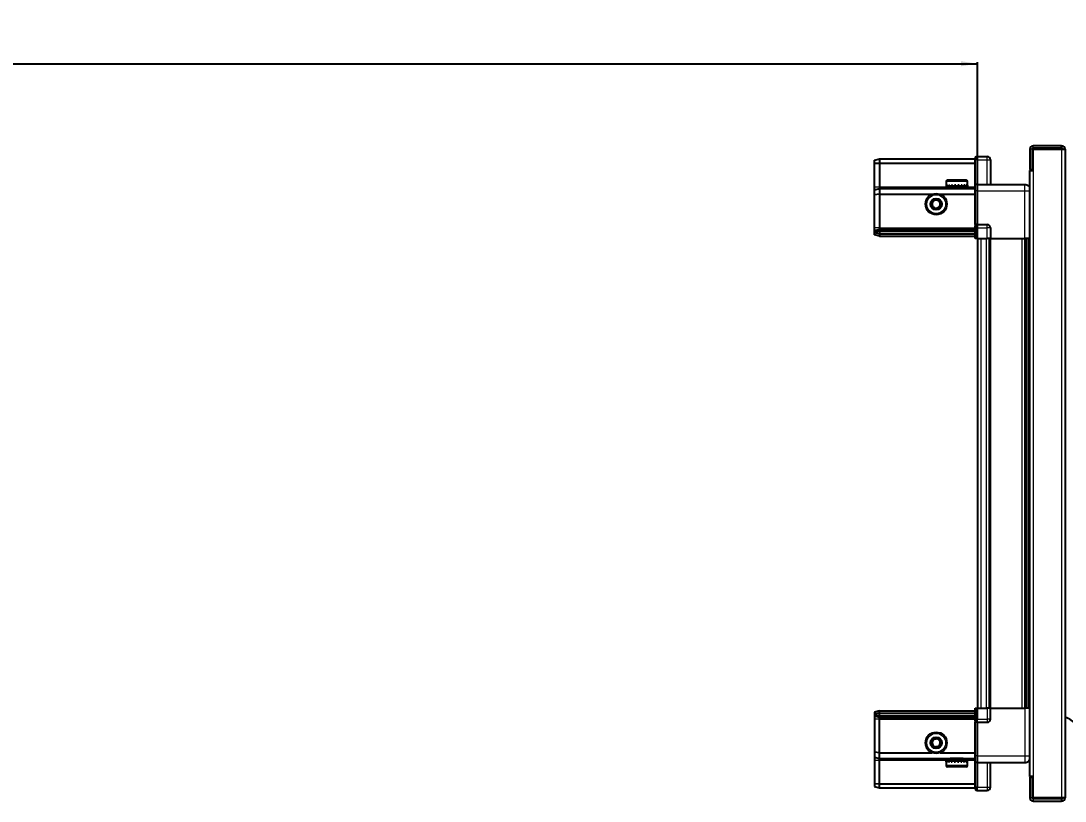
# Model space of a CAD drawing. Header units: millimetres. Extents: x 1004 to 3409, y -920 to 1234.
# Drawn here: x 2293 to 2929, y 670 to 1145 of the extents above; entities that cross this region are included whole.
import ezdxf

# ---------------------------------------------------------------- set-up
doc = ezdxf.new("R2010")
doc.units = ezdxf.units.MM
doc.layers.add('FORMAT', color=7, linetype='Continuous')
doc.styles.add('SLDTEXTSTYLE0', font='TXT', dxfattribs={"width": 0.75})
doc.dimstyles.new('SLDDIMSTYLE0', dxfattribs={"dimtxt": 20, "dimasz": 10, "dimexe": 0, "dimexo": 0.0625, "dimgap": 5, "dimtad": 2, "dimdec": 1, "dimrnd": 1e-09, "dimzin": 12, "dimdsep": 46, "dimtxsty": 'SLDTEXTSTYLE0', "dimsah": 1, "dimcen": 0.09, "dimadec": 0, "dimazin": 3, "dimtfac": 1, "dimtofl": 0, "dimtmove": 0, "dimatfit": 3, "dimfxl": 0, "dimfrac": 2, "dimtolj": 1, "dimtzin": 12, "dimarcsym": 0})

# ---------------------------------------------------------------- blocks, each defined once
blk = doc.blocks.new('_D_4')
at = {"layer": 'FORMAT'}
for p, q in [((1575.39, 1012.69), (1575.39, 1120.18)), ((1575.39, 1119.18), (2875.39, 1119.18)), ((2875.39, 1012.69), (2875.39, 1120.18))]:
    blk.add_line(p, q, dxfattribs=at)
for points in [[(1575.39, 1119.18), (1585.39, 1117.64), (1585.39, 1120.72)], [(2875.39, 1119.18), (2865.39, 1120.72), (2865.39, 1117.64)]]:
    blk.add_solid(points, dxfattribs=at)
at = {"layer": 'FORMAT', "insert": (2195.84, 1144.96), "char_height": 20, "attachment_point": 1, "style": 'SLDTEXTSTYLE0'}
blk.add_mtext('1300', dxfattribs=at)

msp = doc.modelspace()

# ---------------------------------------------------------------- linework, layer by layer
at = {"color": 7, "linetype": 'Continuous', "lineweight": 25}
for p, q in [((2926.64, 1069.18), (2909.34, 1069.18)), ((2926.64, 1067.68), (2926.64, 1069.18)), ((2874.91, 1062.68), (2874.04, 1062.18)), ((2874.91, 1062.68), (2874.04, 1062.18)), ((2874.04, 1062.18), (2874.04, 1060.68)), ((2875.24, 1062.68), (2874.91, 1062.68)), ((2875.24, 1062.68), (2874.91, 1062.68)), ((2875.24, 1062.68), (2875.24, 1062.68)), ((2875.24, 1060.68), (2875.24, 1062.68)), ((2875.24, 1062.68), (2881.24, 1062.68)), ((2907.24, 1067.08), (2907.24, 1054.68)), ((2908.74, 1067.08), (2908.74, 1054.68)), ((2909.24, 1054.18), (2909.24, 1067.08)), ((2909.24, 1067.08), (2926.64, 1067.08)), ((2926.64, 1067.68), (2909.34, 1067.68)), ((2926.64, 1067.08), (2928.74, 1067.08)), ((2928.74, 1067.08), (2928.74, 672.28)), ((2812.74, 1060.38), (2815.74, 1061.18)), ((2812.74, 1058.53), (2812.74, 1060.38)), ((2812.74, 1058.53), (2815.74, 1058.68)), ((2812.74, 1044.18), (2812.74, 1058.53)), ((2815.74, 1061.18), (2815.74, 1058.68)), ((2815.74, 1061.18), (2874.04, 1061.18)), ((2815.74, 1058.68), (2815.74, 1044.18)), ((2815.74, 1058.68), (2874.04, 1058.68)), ((2874.04, 1045.88), (2874.04, 1060.68)), ((2875.24, 1060.68), (2875.24, 1045.88)), ((2883.24, 1060.68), (2883.24, 1045.68)), ((2907.14, 1054.18), (2907.14, 685.18)), ((2907.14, 1054.18), (2909.24, 1054.18)), ((2907.24, 1054.68), (2908.74, 1054.68)), ((2812.74, 1042.38), (2812.74, 1044.18)), ((2812.74, 1042.38), (2815.74, 1043.18)), ((2815.74, 1044.18), (2815.74, 1043.18)), ((2815.74, 1043.18), (2815.74, 1039.68)), ((2815.74, 1043.18), (2874.04, 1043.18)), ((2856.24, 1047.58), (2856.24, 1044.68)), ((2856.24, 1044.68), (2856.28, 1044.68)), ((2856.4, 1045.18), (2856.28, 1045.18)), ((2856.28, 1045.18), (2856.28, 1044.68)), ((2856.28, 1044.68), (2856.4, 1044.68)), ((2856.4, 1045.18), (2856.4, 1044.68)), ((2856.4, 1044.68), (2856.81, 1044.68)), ((2857.15, 1045.18), (2856.81, 1045.18)), ((2856.81, 1045.18), (2856.81, 1044.68)), ((2856.81, 1044.68), (2857.15, 1044.68)), ((2857.04, 1048.38), (2868.44, 1048.38)), ((2857.15, 1045.18), (2857.15, 1044.68)), ((2857.15, 1044.68), (2857.92, 1044.68)), ((2858.45, 1045.18), (2857.92, 1045.18)), ((2857.92, 1045.18), (2857.92, 1044.68)), ((2857.92, 1044.68), (2858.45, 1044.68)), ((2858.34, 1044.68), (2858.34, 1044.58)), ((2858.34, 1044.58), (2867.14, 1044.58)), ((2858.45, 1045.18), (2858.45, 1044.68)), ((2858.45, 1044.68), (2859.51, 1044.68)), ((2858.74, 1044.18), (2859.43, 1043.7)), ((2858.74, 1044.18), (2866.74, 1044.18)), ((2859.43, 1043.7), (2858.74, 1043.22)), ((2858.74, 1043.22), (2858.74, 1043.18)), ((2858.74, 1043.22), (2866.74, 1043.22)), ((2859.43, 1043.7), (2866.05, 1043.7)), ((2860.17, 1045.18), (2859.51, 1045.18)), ((2859.51, 1045.18), (2859.51, 1044.68)), ((2859.51, 1044.68), (2860.17, 1044.68)), ((2860.17, 1045.18), (2860.17, 1044.68)), ((2860.17, 1044.68), (2861.41, 1044.68)), ((2862.14, 1045.18), (2861.41, 1045.18)), ((2861.41, 1045.18), (2861.41, 1044.68)), ((2861.41, 1044.68), (2861.84, 1044.68)), ((2861.84, 1045.18), (2861.84, 1044.68)), ((2862.14, 1045.18), (2862.14, 1044.68)), ((2862.14, 1044.68), (2863.44, 1044.68)), ((2864.17, 1045.18), (2863.44, 1045.18)), ((2863.44, 1045.18), (2863.44, 1044.68)), ((2863.71, 1045.18), (2863.71, 1044.68)), ((2863.71, 1044.68), (2864.17, 1044.68)), ((2864.17, 1045.18), (2864.17, 1044.68)), ((2864.17, 1044.68), (2865.4, 1044.68)), ((2866.06, 1045.18), (2865.4, 1045.18)), ((2865.4, 1045.18), (2865.4, 1044.68)), ((2865.4, 1044.68), (2866.06, 1044.68)), ((2866.05, 1043.7), (2866.74, 1044.18)), ((2866.74, 1043.22), (2866.05, 1043.7)), ((2866.06, 1045.18), (2866.06, 1044.68)), ((2866.06, 1044.68), (2867.1, 1044.68)), ((2866.74, 1043.18), (2866.74, 1043.22)), ((2867.62, 1045.18), (2867.1, 1045.18)), ((2867.1, 1045.18), (2867.1, 1044.68)), ((2867.1, 1044.68), (2867.62, 1044.68)), ((2867.14, 1044.58), (2867.14, 1044.68)), ((2867.62, 1045.18), (2867.62, 1044.68)), ((2867.62, 1044.68), (2868.38, 1044.68)), ((2868.71, 1045.18), (2868.38, 1045.18)), ((2868.38, 1045.18), (2868.38, 1044.68)), ((2868.38, 1044.68), (2868.71, 1044.68)), ((2868.71, 1045.18), (2868.71, 1044.68)), ((2868.71, 1044.68), (2869.11, 1044.68)), ((2869.22, 1045.18), (2869.11, 1045.18)), ((2869.11, 1045.18), (2869.11, 1044.68)), ((2869.11, 1044.68), (2869.22, 1044.68)), ((2869.22, 1045.18), (2869.22, 1044.68)), ((2869.22, 1044.68), (2869.24, 1044.68)), ((2869.24, 1044.68), (2869.24, 1047.58)), ((2874.04, 1045.68), (2874.04, 1045.88)), ((2875.24, 1045.68), (2874.04, 1045.68)), ((2874.04, 1041.68), (2874.04, 1045.68)), ((2875.24, 1045.88), (2875.24, 1045.68)), ((2875.24, 1045.68), (2875.24, 1041.68)), ((2875.24, 1045.68), (2904.24, 1045.68)), ((2812.74, 1039.35), (2812.74, 1042.38)), ((2815.74, 1039.68), (2812.74, 1039.35)), ((2812.74, 1019.18), (2812.74, 1039.35)), ((2815.74, 1039.68), (2815.74, 1019.18)), ((2815.74, 1039.68), (2847.74, 1039.68)), ((2852.74, 1039.68), (2874.04, 1039.68)), ((2874.04, 1021.38), (2874.04, 1041.68)), ((2875.24, 1041.68), (2875.24, 1021.38)), ((2812.74, 1017.38), (2812.74, 1019.18)), ((2815.74, 1018.18), (2812.74, 1017.38)), ((2812.74, 1016.64), (2812.74, 1017.38)), ((2815.74, 1019.18), (2815.74, 1018.18)), ((2815.74, 1018.18), (2815.74, 1017.18)), ((2815.74, 1018.18), (2874.04, 1018.18)), ((2874.04, 1021.18), (2874.04, 1021.38)), ((2875.24, 1021.18), (2874.04, 1021.18)), ((2874.04, 1021.18), (2874.04, 1020.51)), ((2874.04, 1012.68), (2874.04, 1020.51)), ((2874.91, 1019.18), (2874.91, 1012.68)), ((2875.24, 1021.38), (2875.24, 1021.18)), ((2875.24, 1019.18), (2875.24, 1021.18)), ((2875.24, 1019.18), (2875.24, 1021.18)), ((2875.24, 1021.18), (2881.24, 1021.18)), ((2875.24, 1019.18), (2875.24, 1012.68)), ((2883.24, 1019.18), (2883.24, 1012.68)), ((2815.74, 1017.18), (2812.74, 1016.64)), ((2812.74, 1016.14), (2812.74, 1016.64)), ((2815.74, 1015.68), (2812.74, 1016.14)), ((2812.74, 1014.99), (2812.74, 1016.14)), ((2815.74, 1014.18), (2812.74, 1014.99)), ((2815.74, 1017.18), (2874.04, 1017.18)), ((2815.74, 1017.18), (2815.74, 1015.68)), ((2815.74, 1015.68), (2815.74, 1014.18)), ((2815.74, 1015.68), (2874.04, 1015.68)), ((2815.74, 1014.18), (2874.04, 1014.18)), ((2874.91, 1012.68), (2874.04, 1012.68)), ((2875.24, 1012.68), (2874.91, 1012.68)), ((2875.24, 1012.68), (2881.24, 1012.68)), ((2875.39, 1012.68), (2875.39, 726.68)), ((2883.24, 1012.68), (2881.24, 1012.68)), ((2882.59, 1012.68), (2882.59, 726.68)), ((2883.24, 1012.68), (2904.24, 1012.68)), ((2905.27, 726.68), (2905.27, 1012.68)), ((2905.3, 726.68), (2905.3, 1012.68)), ((2907.09, 1012.68), (2907.09, 726.68)), ((2815.74, 725.18), (2812.74, 724.38)), ((2815.74, 723.68), (2815.74, 725.18)), ((2815.74, 725.18), (2874.04, 725.18)), ((2874.04, 718.86), (2874.04, 726.68)), ((2874.04, 726.68), (2874.91, 726.68)), ((2874.91, 726.68), (2874.91, 726.68)), ((2874.91, 726.68), (2874.91, 720.18)), ((2875.24, 726.68), (2874.91, 726.68)), ((2875.24, 726.68), (2875.24, 720.18)), ((2875.24, 726.68), (2875.24, 726.68)), ((2875.24, 726.68), (2875.24, 720.18)), ((2875.24, 726.68), (2881.24, 726.68)), ((2883.24, 726.68), (2881.24, 726.68)), ((2883.24, 720.18), (2883.24, 726.68)), ((2883.24, 726.68), (2904.24, 726.68)), ((2812.74, 724.38), (2812.74, 723.23)), ((2815.74, 723.68), (2812.74, 723.23)), ((2812.74, 723.23), (2812.74, 722.73)), ((2815.74, 722.18), (2812.74, 722.73)), ((2812.74, 722.73), (2812.74, 721.99)), ((2815.74, 721.18), (2812.74, 721.99)), ((2812.74, 721.99), (2812.74, 720.18)), ((2812.74, 720.18), (2812.74, 700.02)), ((2815.74, 722.18), (2815.74, 723.68)), ((2815.74, 723.68), (2874.04, 723.68)), ((2815.74, 722.18), (2874.04, 722.18)), ((2815.74, 721.18), (2815.74, 722.18)), ((2815.74, 721.18), (2874.04, 721.18)), ((2815.74, 720.18), (2815.74, 721.18)), ((2815.74, 699.68), (2815.74, 720.18)), ((2874.04, 718.86), (2874.04, 718.18)), ((2875.24, 718.18), (2875.24, 720.18)), ((2875.24, 718.18), (2874.04, 718.18)), ((2874.04, 717.98), (2874.04, 718.18)), ((2874.04, 697.68), (2874.04, 717.98)), ((2875.24, 718.18), (2875.24, 717.98)), ((2875.24, 718.18), (2881.24, 718.18)), ((2875.24, 717.98), (2875.24, 697.68)), ((2815.74, 699.68), (2812.74, 700.02)), ((2812.74, 700.02), (2812.74, 696.99)), ((2815.74, 699.68), (2847.74, 699.68)), ((2815.74, 696.18), (2815.74, 699.68)), ((2852.74, 699.68), (2874.04, 699.68)), ((2812.74, 696.99), (2815.74, 696.18)), ((2812.74, 696.99), (2812.74, 695.18)), ((2812.74, 695.18), (2812.74, 680.84)), ((2815.74, 696.18), (2874.04, 696.18)), ((2815.74, 695.18), (2815.74, 696.18)), ((2815.74, 680.68), (2815.74, 695.18)), ((2856.24, 694.68), (2856.24, 691.78)), ((2856.26, 694.68), (2856.24, 694.68)), ((2856.26, 694.18), (2856.26, 694.68)), ((2856.36, 694.68), (2856.26, 694.68)), ((2856.26, 694.18), (2856.36, 694.18)), ((2856.36, 694.18), (2856.36, 694.68)), ((2856.73, 694.68), (2856.36, 694.68)), ((2856.73, 694.18), (2856.73, 694.68)), ((2857.05, 694.68), (2856.73, 694.68)), ((2856.73, 694.18), (2857.05, 694.18)), ((2857.05, 694.18), (2857.05, 694.68)), ((2857.79, 694.68), (2857.05, 694.68)), ((2857.79, 694.18), (2857.79, 694.68)), ((2858.3, 694.68), (2857.79, 694.68)), ((2857.79, 694.18), (2858.3, 694.18)), ((2858.3, 694.18), (2858.3, 694.68)), ((2859.33, 694.68), (2858.3, 694.68)), ((2858.34, 694.78), (2858.34, 694.68)), ((2867.14, 694.78), (2858.34, 694.78)), ((2858.74, 696.18), (2858.74, 696.15)), ((2858.74, 696.15), (2859.43, 695.67)), ((2866.74, 696.15), (2858.74, 696.15)), ((2859.43, 695.67), (2858.74, 695.18)), ((2866.74, 695.18), (2858.74, 695.18)), ((2859.33, 694.18), (2859.33, 694.68)), ((2859.98, 694.68), (2859.33, 694.68)), ((2859.33, 694.18), (2859.98, 694.18)), ((2866.05, 695.67), (2859.43, 695.67)), ((2859.98, 694.18), (2859.98, 694.68)), ((2861.21, 694.68), (2859.98, 694.68)), ((2861.21, 694.18), (2861.21, 694.68)), ((2861.71, 694.68), (2861.21, 694.68)), ((2861.21, 694.18), (2861.94, 694.18)), ((2861.71, 694.18), (2861.71, 694.68)), ((2861.94, 694.18), (2861.94, 694.68)), ((2863.24, 694.68), (2861.94, 694.68)), ((2863.24, 694.18), (2863.24, 694.68)), ((2863.24, 694.18), (2863.97, 694.18)), ((2863.57, 694.18), (2863.57, 694.68)), ((2863.97, 694.68), (2863.57, 694.68)), ((2863.97, 694.18), (2863.97, 694.68)), ((2865.22, 694.68), (2863.97, 694.68)), ((2865.22, 694.18), (2865.22, 694.68)), ((2865.88, 694.68), (2865.22, 694.68)), ((2865.22, 694.18), (2865.88, 694.18)), ((2865.88, 694.18), (2865.88, 694.68)), ((2866.95, 694.68), (2865.88, 694.68)), ((2866.05, 695.67), (2866.74, 696.15)), ((2866.74, 695.18), (2866.05, 695.67)), ((2866.74, 696.15), (2866.74, 696.18)), ((2866.95, 694.18), (2866.95, 694.68)), ((2867.49, 694.68), (2866.95, 694.68)), ((2866.95, 694.18), (2867.49, 694.18)), ((2867.14, 694.68), (2867.14, 694.78)), ((2867.49, 694.18), (2867.49, 694.68)), ((2868.28, 694.68), (2867.49, 694.68)), ((2868.28, 694.18), (2868.28, 694.68)), ((2868.63, 694.68), (2868.28, 694.68)), ((2868.28, 694.18), (2868.63, 694.18)), ((2868.63, 694.18), (2868.63, 694.68)), ((2869.06, 694.68), (2868.63, 694.68)), ((2869.06, 694.18), (2869.06, 694.68)), ((2869.19, 694.68), (2869.06, 694.68)), ((2869.06, 694.18), (2869.19, 694.18)), ((2869.19, 694.18), (2869.19, 694.68)), ((2869.24, 694.68), (2869.19, 694.68)), ((2869.24, 691.78), (2869.24, 694.68)), ((2874.04, 693.68), (2874.04, 697.68)), ((2875.24, 693.68), (2874.04, 693.68)), ((2874.04, 693.48), (2874.04, 693.68)), ((2874.04, 678.68), (2874.04, 693.48)), ((2875.24, 697.68), (2875.24, 693.68)), ((2875.24, 693.68), (2875.24, 693.48)), ((2875.24, 693.68), (2904.24, 693.68)), ((2875.24, 693.48), (2875.24, 678.68)), ((2875.24, 693.48), (2875.24, 678.68)), ((2883.24, 678.68), (2883.24, 693.68)), ((2868.44, 690.98), (2857.04, 690.98)), ((2812.74, 680.84), (2815.74, 680.68)), ((2812.74, 680.84), (2812.74, 678.99)), ((2815.74, 680.68), (2874.04, 680.68)), ((2815.74, 678.18), (2815.74, 680.68)), ((2909.24, 685.18), (2907.14, 685.18)), ((2907.24, 684.68), (2908.74, 684.68)), ((2907.24, 684.68), (2907.24, 672.28)), ((2908.74, 684.68), (2908.74, 672.28)), ((2909.24, 672.28), (2909.24, 685.18)), ((2812.74, 678.99), (2815.74, 678.18)), ((2815.74, 678.18), (2874.04, 678.18)), ((2874.04, 678.68), (2874.04, 677.18)), ((2874.04, 677.18), (2874.91, 676.68)), ((2875.24, 676.68), (2874.91, 676.68)), ((2875.24, 676.68), (2875.24, 678.68)), ((2875.24, 676.68), (2881.24, 676.68)), ((2926.64, 672.28), (2909.24, 672.28)), ((2909.34, 671.68), (2926.64, 671.68)), ((2909.34, 670.18), (2926.64, 670.18)), ((2928.74, 672.28), (2926.64, 672.28)), ((2926.64, 671.68), (2926.64, 670.18))]:
    msp.add_line(p, q, dxfattribs=at)
at = {"color": 8, "linetype": 'Continuous', "lineweight": 18}
for p, q in [((2909.34, 1067.68), (2909.34, 1069.18)), ((2881.24, 1060.68), (2881.24, 1062.68)), ((2908.74, 1067.08), (2907.24, 1067.08)), ((2926.64, 1067.08), (2926.64, 672.28)), ((2875.24, 1060.68), (2874.04, 1060.68)), ((2875.24, 1060.68), (2881.24, 1060.68)), ((2881.24, 1045.68), (2881.24, 1060.68)), ((2881.24, 1060.68), (2883.24, 1060.68)), ((2909.24, 1054.18), (2909.24, 685.18)), ((2812.74, 1044.18), (2815.74, 1044.18)), ((2815.74, 1044.18), (2858.74, 1044.18)), ((2856.24, 1047.58), (2869.24, 1047.58)), ((2866.74, 1044.18), (2874.04, 1044.18)), ((2874.04, 1045.88), (2875.24, 1045.88)), ((2875.24, 1041.68), (2874.04, 1041.68)), ((2875.24, 1041.68), (2904.24, 1041.68)), ((2904.24, 1012.68), (2904.24, 1041.68)), ((2815.74, 1019.18), (2812.74, 1019.18)), ((2815.74, 1019.18), (2874.04, 1019.18)), ((2874.04, 1021.38), (2875.24, 1021.38)), ((2875.24, 1019.18), (2874.91, 1019.18)), ((2875.24, 1019.18), (2881.24, 1019.18)), ((2881.24, 1019.18), (2881.24, 1021.18)), ((2881.24, 1012.68), (2881.24, 1019.18)), ((2883.24, 1019.18), (2881.24, 1019.18)), ((2877.39, 1012.68), (2877.39, 726.68)), ((2880.59, 1012.68), (2880.59, 726.68)), ((2883.24, 1012.68), (2883.24, 726.68)), ((2902.65, 726.68), (2902.65, 1012.68)), ((2904.06, 1012.68), (2904.06, 726.68)), ((2906.51, 726.68), (2906.51, 1012.68)), ((2875.24, 726.68), (2874.91, 726.68)), ((2881.24, 726.68), (2881.24, 720.18)), ((2904.24, 726.68), (2904.24, 697.68)), ((2815.74, 720.18), (2812.74, 720.18)), ((2815.74, 720.18), (2874.04, 720.18)), ((2875.24, 720.18), (2874.91, 720.18)), ((2875.24, 720.18), (2881.24, 720.18)), ((2883.24, 720.18), (2881.24, 720.18)), ((2881.24, 720.18), (2881.24, 718.18)), ((2875.24, 717.98), (2874.04, 717.98)), ((2812.74, 695.18), (2815.74, 695.18)), ((2815.74, 695.18), (2858.74, 695.18)), ((2866.74, 695.18), (2874.04, 695.18)), ((2875.24, 697.68), (2874.04, 697.68)), ((2875.24, 693.48), (2874.04, 693.48)), ((2875.24, 697.68), (2904.24, 697.68)), ((2881.24, 693.68), (2881.24, 678.68)), ((2869.24, 691.78), (2856.24, 691.78)), ((2875.24, 678.68), (2874.04, 678.68)), ((2875.24, 678.68), (2881.24, 678.68)), ((2881.24, 678.68), (2883.24, 678.68)), ((2881.24, 678.68), (2881.24, 676.68)), ((2908.74, 672.28), (2907.24, 672.28)), ((2909.34, 671.68), (2909.34, 670.18))]:
    msp.add_line(p, q, dxfattribs=at)
at = {"color": 7, "linetype": 'Continuous', "lineweight": 25}
for centre, radius in [((2850.24, 1033.68), 6.5), ((2850.24, 1033.68), 3.46), ((2850.24, 705.68), 6.5), ((2850.24, 705.68), 3.46)]:
    msp.add_circle(centre, radius, dxfattribs=at)
at = {"color": 8, "linetype": 'Continuous', "lineweight": 18}
for centre in [(2850.24, 1033.68), (2850.24, 705.68)]:
    msp.add_circle(centre, 5.7, dxfattribs=at)
at = {"color": 7, "linetype": 'Continuous', "lineweight": 25}
for centre, radius, start, end in [((2909.34, 1067.08), 2.1, 90, 180), ((2926.64, 1067.08), 2.1, 0, 90), ((2881.24, 1060.68), 2, 360, 90), ((2909.34, 1067.08), 0.6, 90, 180), ((2926.64, 1067.08), 0.6, 0, 90), ((2857.04, 1047.58), 0.8, 90, 180), ((2858.34, 1044.18), 0.4, 0, 90), ((2867.14, 1044.18), 0.4, 90, 180), ((2868.44, 1047.58), 0.8, 0, 90), ((2850.24, 1033.68), 2.5, 120.74103, 180.74103), ((2850.24, 1033.68), 2.5, 180.74103, 240.74103), ((2850.24, 1033.68), 2.5, 60.74103, 120.74103), ((2850.24, 1033.68), 2.5, 240.74103, 300.74103), ((2850.24, 1033.68), 2.5, 0.74103, 60.74103), ((2850.24, 1033.68), 2.5, 300.74103, 0.74103), ((2881.24, 1019.18), 2, 0, 90), ((2881.24, 720.18), 2, 270, 0), ((2925.72, 709.66), 11.91, 36.1266, 75.29965), ((2850.24, 705.68), 2.5, 155.91157, 215.91157), ((2850.24, 705.68), 2.5, 95.91157, 155.91157), ((2850.24, 705.68), 2.5, 35.91157, 95.91157), ((2850.24, 705.68), 2.5, 335.91157, 35.91157), ((2850.24, 705.68), 2.5, 215.91157, 275.91157), ((2850.24, 705.68), 2.5, 275.91157, 335.91157), ((2858.34, 695.18), 0.4, 270, 0), ((2867.14, 695.18), 0.4, 180, 270), ((2857.04, 691.78), 0.8, 180, 270), ((2868.44, 691.78), 0.8, 270, 0), ((2881.24, 678.68), 2, 270, 0), ((2909.34, 672.28), 2.1, 180, 270), ((2909.34, 672.28), 0.6, 180, 270), ((2926.64, 672.28), 2.1, 270, 0), ((2926.64, 672.28), 0.6, 270, 0)]:
    msp.add_arc(centre, radius, start, end, dxfattribs=at)
for centre, start_param, end_param in [((2871.45, 1019.18), 0, 0.722734), ((2871.45, 720.18), 5.560451, 6.283185)]:
    msp.add_ellipse(centre, major_axis=(3.46, 0), ratio=0.57735, start_param=start_param, end_param=end_param, dxfattribs=at)
for points, knots in [([(2904.24, 1045.68), (2904.68, 1045.64), (2905.36, 1045.56), (2906.18, 1045.13), (2906.73, 1044.69), (2907.01, 1044.32), (2907.14, 1044.13)], [0, 0, 0, 0, 0.384298, 0.591173, 0.802437, 1, 1, 1, 1]), ([(2847.73, 1035.09), (2848.17, 1035.36), (2849, 1035.85), (2849.82, 1036.34), (2850.21, 1036.57)], [0, 0, 0, 0, 0.534686, 1, 1, 1, 1]), ([(2850.21, 1036.57), (2850.66, 1036.32), (2851.5, 1035.85), (2852.34, 1035.38), (2852.73, 1035.16)], [0, 0, 0, 0, 0.534686, 1, 1, 1, 1]), ([(2847.76, 1032.21), (2847.76, 1032.33), (2847.75, 1032.93), (2847.74, 1033.93), (2847.73, 1034.75), (2847.73, 1035.09)], [0, 0, 0, 0, 0.133125, 0.637099, 1, 1, 1, 1]), ([(2850.28, 1030.8), (2849.83, 1031.05), (2848.99, 1031.52), (2848.15, 1031.99), (2847.76, 1032.21)], [0, 0, 0, 0, 0.534686, 1, 1, 1, 1]), ([(2852.76, 1032.27), (2852.32, 1032.01), (2851.49, 1031.52), (2850.67, 1031.02), (2850.28, 1030.8)], [0, 0, 0, 0, 0.534686, 1, 1, 1, 1]), ([(2852.73, 1035.16), (2852.73, 1034.81), (2852.74, 1033.99), (2852.75, 1033), (2852.76, 1032.4), (2852.76, 1032.27)], [0, 0, 0, 0, 0.362901, 0.866875, 1, 1, 1, 1]), ([(2907.09, 1012.68), (2907.06, 1012.68), (2906.84, 1012.68), (2906.12, 1012.68), (2905.16, 1012.68), (2904.5, 1012.68), (2904.24, 1012.68)], [0, 0, 0, 0, 0.0717073, 0.4209791, 0.7702508, 1, 1, 1, 1]), ([(2907.09, 726.68), (2907.06, 726.68), (2906.84, 726.68), (2906.12, 726.68), (2905.16, 726.68), (2904.5, 726.68), (2904.24, 726.68)], [0, 0, 0, 0, 0.071707, 0.420979, 0.770251, 1, 1, 1, 1]), ([(2847.37, 705.39), (2847.58, 705.86), (2847.98, 706.74), (2848.37, 707.61), (2848.55, 708.02)], [0, 0, 0, 0, 0.534686, 1, 1, 1, 1]), ([(2848.55, 708.02), (2848.89, 708.06), (2849.71, 708.14), (2850.7, 708.24), (2851.3, 708.31), (2851.42, 708.32)], [0, 0, 0, 0, 0.362901, 0.866875, 1, 1, 1, 1]), ([(2851.42, 708.32), (2851.73, 707.9), (2852.29, 707.12), (2852.85, 706.34), (2853.12, 705.98)], [0, 0, 0, 0, 0.534686, 1, 1, 1, 1]), ([(2853.12, 705.98), (2852.91, 705.51), (2852.51, 704.63), (2852.12, 703.75), (2851.94, 703.34)], [0, 0, 0, 0, 0.534686, 1, 1, 1, 1]), ([(2849.07, 703.05), (2848.76, 703.47), (2848.2, 704.25), (2847.63, 705.02), (2847.37, 705.39)], [0, 0, 0, 0, 0.534686, 1, 1, 1, 1]), ([(2851.94, 703.34), (2851.81, 703.33), (2851.22, 703.27), (2850.23, 703.17), (2849.41, 703.08), (2849.07, 703.05)], [0, 0, 0, 0, 0.1331247, 0.6370994, 1, 1, 1, 1]), ([(2904.24, 693.68), (2904.68, 693.73), (2905.36, 693.8), (2906.18, 694.24), (2906.73, 694.68), (2907.01, 695.05), (2907.14, 695.23)], [0, 0, 0, 0, 0.384298, 0.591173, 0.802437, 1, 1, 1, 1])]:
    msp.add_open_spline(points, degree=3, knots=knots, dxfattribs=at)
at = {"color": 8, "linetype": 'Continuous', "lineweight": 18}
for points in [[(2904.24, 1041.68), (2904.24, 1042.21), (2904.24, 1043.26), (2904.24, 1044.58), (2904.24, 1045.5), (2904.24, 1045.62), (2904.24, 1045.68)], [(2904.24, 697.68), (2904.24, 697.16), (2904.24, 696.11), (2904.24, 694.79), (2904.24, 693.86), (2904.24, 693.74), (2904.24, 693.68)]]:
    msp.add_open_spline(points, degree=3, dxfattribs=at)
for points in [[(2904.24, 1041.68), (2904.68, 1041.68), (2905.36, 1041.68), (2906.18, 1041.68), (2906.73, 1041.68), (2907.01, 1041.68), (2907.14, 1041.68)], [(2904.24, 697.68), (2904.68, 697.68), (2905.36, 697.68), (2906.18, 697.68), (2906.73, 697.68), (2907.01, 697.68), (2907.14, 697.68)]]:
    msp.add_open_spline(points, degree=3, knots=[0, 0, 0, 0, 0.3842982, 0.5911726, 0.8024372, 1, 1, 1, 1], dxfattribs=at)

# ---------------------------------------------------------------- dimensions: what is measured, and where the dimension line sits
at = {"layer": 'FORMAT'}
dim = msp.add_linear_dim(base=(2875.39, 1119.18), p1=(1575.39, 1012.68), p2=(2875.39, 1012.68), angle=0, dimstyle='SLDDIMSTYLE0', dxfattribs=at)
dim.commit()
dim.dimension.update_dxf_attribs({"geometry": '_D_4', "text_midpoint": (2225.39, 1119.18), "dimtype": 160})

doc.saveas('drawing.dxf')
